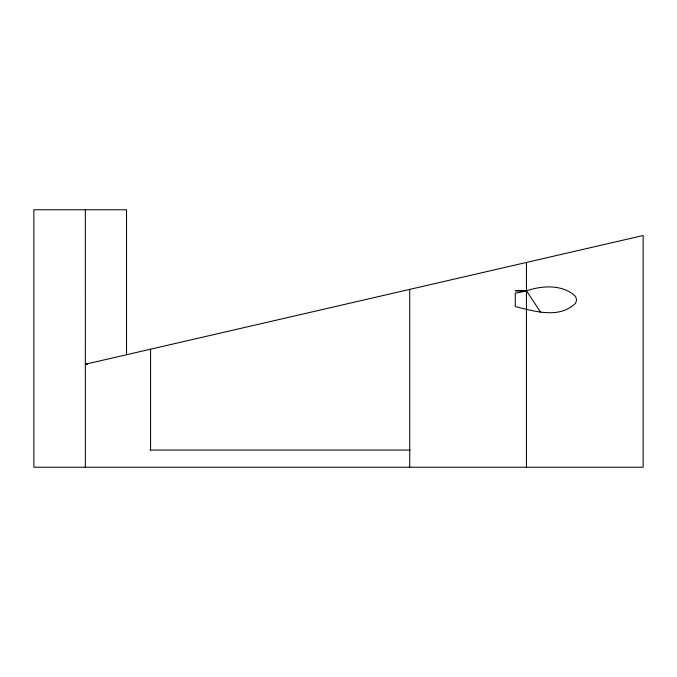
<?xml version="1.0" encoding="UTF-8"?>
<svg xmlns="http://www.w3.org/2000/svg" width="677" height="677" viewBox="0 0 677 677"><rect width="100%" height="100%" fill="white"/><g stroke="black" fill="none" stroke-linecap="round" stroke-linejoin="round"><path stroke-width="1.02" d="M526.444 291.059L526.689 290.78C542.277 285.432 563.137 284.188 575.619 296.551L576.609 299.886L575.619 303.211C559.236 319.189 534.72 311.285 515.282 306.554L515.282 293.209L526.444 291.059L515.282 290.78L527.256 290.585M87.46 364.243L85.344 364.243L643.15 235.52L643.15 467.223L33.858 467.223L33.85 209.777L126.531 209.777L126.54 354.79M149.905 450.061L410.203 450.061M526.444 290.78L540.72 312.376M526.444 262.456L526.444 467.223M409.729 289.384L409.729 467.223M150.565 349.197L150.565 450.061M85.336 209.777L85.344 467.223"/></g></svg>
